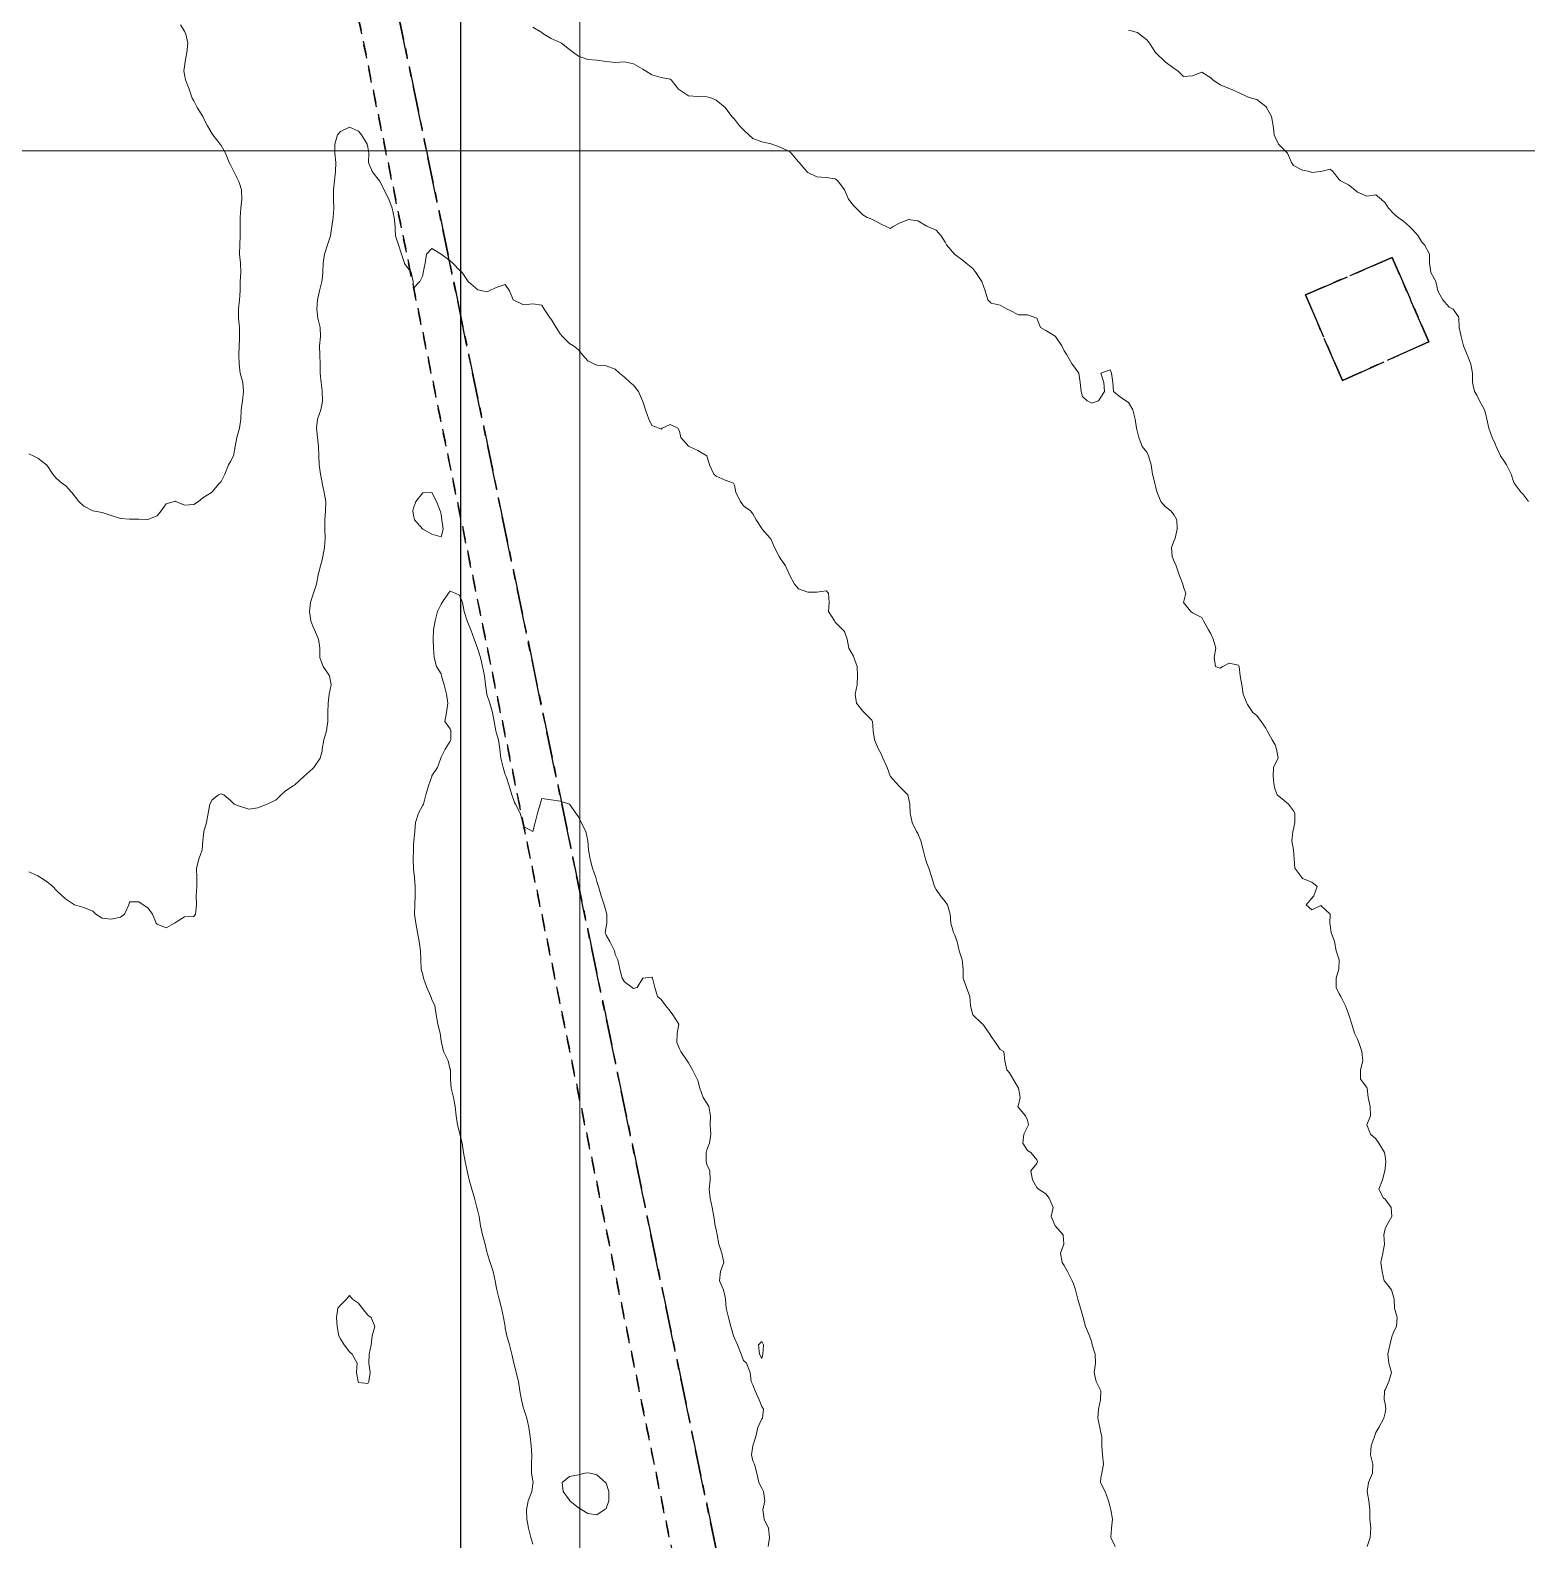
# Model space of a CAD drawing. Header units: centimetres. Extents: x 0 to 642158, y -847 to 649707.
# Drawn here: x 617236.8 to 617318.5, y 620911.6 to 620994 of the extents above; entities that cross this region are included whole.
import ezdxf

# ---------------------------------------------------------------- set-up
doc = ezdxf.new("R2010")
doc.units = ezdxf.units.CM
doc.header["$MEASUREMENT"] = 0
doc.linetypes.add('CENTERX2', pattern=[4, 2.5, -0.5, 0.5, -0.5])
doc.linetypes.add('JIS_02_0.7', pattern=[1.35, 0.75, -0.6])
for name, color, linetype, lineweight in [('MEV_grille', 254, 'Continuous', 9), ('WAL_parcellaire agricole', 7, 'JIS_02_0.7', 25), ('WAL_topographie 0.5', 253, 'Continuous', 20)]:
    doc.layers.add(name, color=color, linetype=linetype, lineweight=lineweight)
doc.layers.add('SPW_parcellaire cadastral', color=7, linetype='CENTERX2', lineweight=25, true_color=0xff0542)
picture_1 = doc.add_image_def('image2.png', size_in_pixel=(6614, 11023))

# ---------------------------------------------------------------- blocks, each defined once
blk = doc.blocks.new('*U114')
at = {"layer": 'MEV_grille', "transparency": 33554687}
blk.add_lwpolyline([(-1338.461, 0), (1338.461, 0)], dxfattribs=at)
blk = doc.blocks.new('*U115')
at = {"layer": 'MEV_grille', "color": 0, "linetype": 'ByBlock', "lineweight": -2, "transparency": 16777216}
blk.add_blockref('*U114', (0, -1400), dxfattribs=at)
blk = doc.blocks.new('*U112')
at = {"layer": 'MEV_grille', "transparency": 33554687}
blk.add_lwpolyline([(0, 1825.476), (0, -1825.476)], dxfattribs=at)
blk = doc.blocks.new('*U113')
at = {"layer": 'MEV_grille', "color": 0, "linetype": 'ByBlock', "lineweight": -2, "transparency": 16777216}
blk.add_blockref('*U112', (1900, 0), dxfattribs=at)

msp = doc.modelspace()

# ---------------------------------------------------------------- linework, layer by layer
at = {"layer": 'SPW_parcellaire cadastral'}
for points in [[(617250.309, 621080.85), (617282.32, 621061.105), (617305.474, 621063.923), (617325.161, 621073.014), (617363.64, 620922.52), (617280.432, 620881.446), (617280.13, 620882.72), (617241.275, 621070.317), (617237.43, 621089.618), (617250.309, 621080.85)], [(617241.275, 621070.317), (617280.13, 620882.72), (617280.432, 620881.446), (617281.442, 620877.166), (617193.589, 620834.551), (617195.609, 620842.354), (617187.498, 620892.108), (617169.495, 620968.06), (617157.998, 621018.267), (617167.025, 621022.532), (617176.672, 621027.88), (617180.083, 621036.101), (617179.433, 621040.006), (617177.873, 621042.565), (617175.726, 621044.879), (617170.605, 621047.194), (617169.567, 621047.434), (617241.275, 621070.317)], [(617306.408, 620979.527), (617308.419, 620974.849), (617313.139, 620976.966), (617311.131, 620981.557), (617306.408, 620979.527)], [(617313.139, 620976.966), (617308.419, 620974.849), (617306.408, 620979.527), (617311.131, 620981.557), (617313.139, 620976.966)]]:
    msp.add_lwpolyline(points, dxfattribs=at)
at = {"layer": 'WAL_parcellaire agricole'}
for points in [[(617162.989, 621080), (617224.114, 621083.582), (617235.553, 621081.796), (617243.404, 621078.126), (617246.13, 621076.604), (617241.847, 621073.918), (617239.848, 621067.418), (617278.187, 620880.011), (617223.873, 620853.918), (617197.875, 620841.915), (617191.536, 620886.581), (617200.368, 620901.915), (617203.699, 620913.915), (617198.198, 620922.414), (617191.865, 620924.08), (617188.697, 620939.413), (617176.811, 620939.879), (617163.873, 621009.697), (617170.861, 621017.803), (617179.796, 621028.171), (617179.795, 621038.537), (617166.85, 621056.909), (617162.989, 621080)], [(617278.187, 620880.011), (617239.848, 621067.418), (617240.759, 621070.383), (617246.763, 621069.321), (617265.9, 621058.638), (617274.759, 621054.491), (617281.985, 621050.595), (617284.099, 621049.92), (617292.105, 621048.92), (617293.6, 621048.921), (617301.599, 621049.922), (617303.352, 621050.418), (617314.539, 621055.508), (617351.545, 621073.898), (617356.679, 621076.098), (617392.688, 620992.603), (617415.36, 620945.773), (617305.655, 620892.875), (617278.187, 620880.011)]]:
    msp.add_lwpolyline(points, dxfattribs=at)
at = {"layer": 'WAL_topographie 0.5'}
for points in [[(617236.75, 620970.853), (617236.984, 620970.75), (617237.25, 620970.612), (617237.727, 620970.25), (617237.75, 620970.219), (617238.062, 620969.75), (617238.25, 620969.525), (617238.555, 620969.25), (617238.75, 620969.12), (617239.107, 620968.75), (617239.25, 620968.56), (617239.474, 620968.25), (617239.75, 620968), (617240.25, 620967.75), (617240.25, 620967.75), (617240.75, 620967.644), (617241.25, 620967.485), (617241.75, 620967.317), (617242.25, 620967.282), (617242.75, 620967.288), (617243.25, 620967.275), (617243.75, 620967.474), (617243.966, 620967.75), (617244.25, 620968.125), (617244.687, 620968.25), (617244.75, 620968.261), (617244.783, 620968.25), (617245.25, 620968.05), (617245.75, 620968.089), (617246.015, 620968.25), (617246.25, 620968.45), (617246.712, 620968.75), (617246.75, 620968.776), (617247.159, 620969.25), (617247.25, 620969.35), (617247.445, 620969.75), (617247.65, 620970.25), (617247.75, 620970.425), (617247.917, 620970.75), (617248.017, 620971.25), (617248.099, 620971.75), (617248.25, 620972.25), (617248.25, 620972.25), (617248.317, 620972.75), (617248.344, 620973.25), (617248.42, 620973.75), (617248.475, 620974.25), (617248.436, 620974.75), (617248.293, 620975.25), (617248.25, 620975.583), (617248.228, 620975.75), (617248.212, 620976.25), (617248.225, 620976.75), (617248.25, 620977.125), (617248.257, 620977.25), (617248.25, 620977.5), (617248.242, 620977.75), (617248.191, 620978.25), (617248.188, 620978.75), (617248.25, 620979.25), (617248.25, 620979.25), (617248.283, 620979.75), (617248.282, 620980.25), (617248.322, 620980.75), (617248.31, 620981.25), (617248.255, 620981.75), (617248.27, 620982.25), (617248.292, 620982.75), (617248.28, 620983.25), (617248.281, 620983.75), (617248.316, 620984.25), (617248.373, 620984.75), (617248.36, 620985.25), (617248.25, 620985.59), (617248.199, 620985.75), (617247.944, 620986.25), (617247.75, 620986.61), (617247.685, 620986.75), (617247.476, 620987.25), (617247.25, 620987.661), (617247.19, 620987.75), (617246.79, 620988.25), (617246.75, 620988.309), (617246.494, 620988.75), (617246.25, 620989.228), (617246.239, 620989.25), (617245.93, 620989.75), (617245.75, 620990.102), (617245.672, 620990.25), (617245.506, 620990.75), (617245.297, 620991.25), (617245.25, 620991.536), (617245.22, 620991.75), (617245.25, 620991.981), (617245.284, 620992.25), (617245.382, 620992.75), (617245.422, 620993.25), (617245.326, 620993.75), (617245.25, 620993.905), (617245.037, 620994.25)], [(617264.25, 620994.128), (617264.75, 620993.836), (617264.854, 620993.75), (617265.25, 620993.5), (617265.75, 620993.287), (617265.808, 620993.25), (617266.25, 620992.901), (617266.467, 620992.75), (617266.75, 620992.547), (617267.25, 620992.367), (617267.75, 620992.317), (617268.25, 620992.25), (617268.25, 620992.25), (617268.75, 620992.191), (617269.25, 620992.233), (617269.75, 620992.117), (617270.25, 620991.836), (617270.4, 620991.75), (617270.75, 620991.524), (617271.25, 620991.382), (617271.75, 620991.283), (617271.796, 620991.25), (617272.206, 620990.75), (617272.25, 620990.706), (617272.75, 620990.371), (617273.25, 620990.336), (617273.75, 620990.331), (617274.023, 620990.25), (617274.25, 620990.15), (617274.75, 620989.75), (617274.75, 620989.75), (617275.107, 620989.25), (617275.25, 620989.102), (617275.529, 620988.75), (617275.75, 620988.523), (617276.04, 620988.25), (617276.25, 620988.053), (617276.75, 620987.871), (617277.25, 620987.768), (617277.3, 620987.75), (617277.75, 620987.577), (617278.25, 620987.338), (617278.344, 620987.25), (617278.75, 620986.786), (617278.779, 620986.75), (617279.207, 620986.25), (617279.25, 620986.194), (617279.75, 620985.953), (617280.25, 620985.921), (617280.75, 620985.85), (617280.898, 620985.75), (617281.25, 620985.25), (617281.25, 620985.25), (617281.484, 620984.75), (617281.75, 620984.396), (617281.89, 620984.25), (617282.25, 620983.89), (617282.5, 620983.75), (617282.75, 620983.644), (617283.25, 620983.37), (617283.523, 620983.25), (617283.75, 620983.141), (617283.917, 620983.25), (617284.25, 620983.442), (617284.75, 620983.63), (617285.25, 620983.555), (617285.75, 620983.272), (617285.788, 620983.25), (617286.25, 620983.05), (617286.523, 620982.75), (617286.75, 620982.393), (617286.829, 620982.25), (617287.25, 620981.75), (617287.25, 620981.75), (617287.75, 620981.38), (617287.89, 620981.25), (617288.25, 620980.96), (617288.417, 620980.75), (617288.75, 620980.25), (617288.75, 620980.25), (617288.928, 620979.75), (617289.083, 620979.25), (617289.25, 620979.076), (617289.75, 620978.958), (617290.135, 620978.75), (617290.25, 620978.687), (617290.75, 620978.437), (617291.25, 620978.442), (617291.75, 620978.25), (617291.75, 620978.25), (617291.95, 620977.75), (617292.25, 620977.57), (617292.75, 620977.269), (617292.772, 620977.25), (617293.112, 620976.75), (617293.25, 620976.464), (617293.387, 620976.25), (617293.685, 620975.75), (617293.75, 620975.65), (617294.05, 620975.25), (617294.109, 620974.75), (617294.167, 620974.25), (617294.25, 620973.977), (617294.5, 620973.75), (617294.75, 620973.611), (617295.107, 620973.75), (617295.25, 620973.95), (617295.438, 620974.25), (617295.4, 620974.75), (617295.25, 620975.25), (617295.25, 620975.25), (617295.25, 620975.25), (617295.75, 620975.432), (617295.824, 620975.25), (617295.89, 620974.75), (617295.942, 620974.25), (617296.25, 620974), (617296.613, 620973.75), (617296.75, 620973.656), (617296.991, 620973.25), (617297.114, 620972.75), (617297.182, 620972.25), (617297.25, 620972.036), (617297.311, 620971.75), (617297.49, 620971.25), (617297.75, 620970.94), (617297.85, 620970.75), (617297.99, 620970.25), (617298.069, 620969.75), (617298.193, 620969.25), (617298.25, 620969), (617298.315, 620968.75), (617298.515, 620968.25), (617298.75, 620967.983), (617299.054, 620967.75), (617299.25, 620967.513), (617299.393, 620967.25), (617299.4, 620966.75), (617299.304, 620966.25), (617299.25, 620966.125), (617299.095, 620965.75), (617299.139, 620965.25), (617299.25, 620964.983), (617299.359, 620964.75), (617299.519, 620964.25), (617299.713, 620963.75), (617299.75, 620963.583), (617299.875, 620963.25), (617299.75, 620962.75), (617300.159, 620962.25), (617300.25, 620962.183), (617300.75, 620961.932), (617300.845, 620961.75), (617301.114, 620961.25), (617301.25, 620961.036), (617301.379, 620960.75), (617301.519, 620960.25), (617301.429, 620959.75), (617301.5, 620959.25), (617301.75, 620959.167), (617301.9, 620959.25), (617302.25, 620959.434), (617302.75, 620959.333), (617302.792, 620959.25), (617302.853, 620958.75), (617302.94, 620958.25), (617303.015, 620957.75), (617303.204, 620957.25), (617303.25, 620957.187), (617303.541, 620956.75), (617303.75, 620956.583), (617303.988, 620956.25), (617304.25, 620955.883), (617304.319, 620955.75), (617304.583, 620955.25), (617304.75, 620954.972), (617304.824, 620954.75), (617304.917, 620954.25), (617304.75, 620953.938), (617304.656, 620953.75), (617304.646, 620953.25), (617304.704, 620952.75), (617304.75, 620952.55), (617304.857, 620952.25), (617305.25, 620951.945), (617305.483, 620951.75), (617305.75, 620951.386), (617305.829, 620951.25), (617305.833, 620950.75), (617305.75, 620950.375), (617305.722, 620950.25), (617305.67, 620949.75), (617305.75, 620949.25), (617305.75, 620949.25), (617305.796, 620948.75), (617305.821, 620948.25), (617306.202, 620947.75), (617306.25, 620947.691), (617306.75, 620947.481), (617307.05, 620947.25), (617306.861, 620946.75), (617306.75, 620946.607), (617306.438, 620946.25), (617306.75, 620945.972), (617307.25, 620946.212), (617307.75, 620945.75), (617307.75, 620945.75), (617307.75, 620945.749), (617307.731, 620945.25), (617307.75, 620945.15), (617307.813, 620944.75), (617307.988, 620944.25), (617308.083, 620943.75), (617308.25, 620943.25), (617308.25, 620943.25), (617308.25, 620943.249), (617308.226, 620942.75), (617308.09, 620942.25), (617308.075, 620941.75), (617308.25, 620941.4), (617308.344, 620941.25), (617308.583, 620940.75), (617308.75, 620940.312), (617308.771, 620940.25), (617308.942, 620939.75), (617309.089, 620939.25), (617309.25, 620938.929), (617309.314, 620938.75), (617309.476, 620938.25), (617309.528, 620937.75), (617309.411, 620937.25), (617309.417, 620936.75), (617309.75, 620936.288), (617309.769, 620936.25), (617309.825, 620935.75), (617309.929, 620935.25), (617309.959, 620934.75), (617309.75, 620934.25), (617309.958, 620933.75), (617310.25, 620933.481), (617310.408, 620933.25), (617310.71, 620932.75), (617310.75, 620932.55), (617310.788, 620932.25), (617310.75, 620931.875), (617310.735, 620931.75), (617310.609, 620931.25), (617310.409, 620930.75), (617310.659, 620930.25), (617310.75, 620930.202), (617311.078, 620929.75), (617311.119, 620929.25), (617310.821, 620928.75), (617310.75, 620928.583), (617310.676, 620928.25), (617310.726, 620927.75), (617310.625, 620927.25), (617310.51, 620926.75), (617310.583, 620926.25), (617310.702, 620925.75), (617310.75, 620925.679), (617311.103, 620925.25), (617311.25, 620924.75), (617311.25, 620924.75), (617311.266, 620924.25), (617311.417, 620923.75), (617311.365, 620923.25), (617311.25, 620923.019), (617311.144, 620922.75), (617311.011, 620922.25), (617310.902, 620921.75), (617310.962, 620921.25), (617311.1, 620920.75), (617310.964, 620920.25), (617310.75, 620919.788), (617310.725, 620919.75), (617310.7, 620919.25), (617310.75, 620919.05), (617310.783, 620918.75), (617310.75, 620918.536), (617310.679, 620918.25), (617310.411, 620917.75), (617310.25, 620917.472), (617310.17, 620917.25), (617310, 620916.75), (617309.953, 620916.25), (617310.078, 620915.75), (617310.07, 620915.25), (617309.843, 620914.75), (617309.779, 620914.25), (617309.858, 620913.75), (617309.911, 620913.25), (617309.923, 620912.75), (617309.97, 620912.25), (617309.932, 620911.75), (617309.773, 620911.25)], [(617296.75, 620993.96), (617297.25, 620993.828), (617297.354, 620993.75), (617297.75, 620993.433), (617297.895, 620993.25), (617298.221, 620992.75), (617298.25, 620992.719), (617298.734, 620992.25), (617298.75, 620992.236), (617299.25, 620991.861), (617299.438, 620991.75), (617299.75, 620991.437), (617300.25, 620991.469), (617300.75, 620991.662), (617301.25, 620991.368), (617301.345, 620991.25), (617301.75, 620990.984), (617302.25, 620990.78), (617302.327, 620990.75), (617302.75, 620990.56), (617303.25, 620990.325), (617303.464, 620990.25), (617303.75, 620990.183), (617304.25, 620989.795), (617304.286, 620989.75), (617304.554, 620989.25), (617304.636, 620988.75), (617304.702, 620988.25), (617304.75, 620988.125), (617304.937, 620987.75), (617305.25, 620987.437), (617305.43, 620987.25), (617305.65, 620986.75), (617305.75, 620986.584), (617306.25, 620986.333), (617306.625, 620986.25), (617306.75, 620986.204), (617307.249, 620986.25), (617307.25, 620986.25), (617307.75, 620986.386), (617307.9, 620986.25), (617308.25, 620985.813), (617308.312, 620985.75), (617308.75, 620985.531), (617309.096, 620985.25), (617309.25, 620985.125), (617309.75, 620984.906), (617310.25, 620984.972), (617310.536, 620984.75), (617310.75, 620984.536), (617310.941, 620984.25), (617311.25, 620983.925), (617311.456, 620983.75), (617311.75, 620983.541), (617312.083, 620983.25), (617312.25, 620983.091), (617312.55, 620982.75), (617312.75, 620982.393), (617312.904, 620982.25), (617313.182, 620981.75), (617313.174, 620981.25), (617313.25, 620980.75), (617313.25, 620980.75), (617313.512, 620980.25), (617313.63, 620979.75), (617313.75, 620979.5), (617313.893, 620979.25), (617314.25, 620978.855), (617314.472, 620978.75), (617314.75, 620978.333), (617314.775, 620978.25), (617314.794, 620977.75), (617314.9, 620977.25), (617315.023, 620976.75), (617315.234, 620976.25), (617315.25, 620976.224), (617315.437, 620975.75), (617315.52, 620975.25), (617315.528, 620974.75), (617315.621, 620974.25), (617315.75, 620974.05), (617315.908, 620973.75), (617316.167, 620973.25), (617316.25, 620973), (617316.301, 620972.75), (617316.408, 620972.25), (617316.589, 620971.75), (617316.75, 620971.404), (617316.806, 620971.25), (617317.045, 620970.75), (617317.25, 620970.454), (617317.367, 620970.25), (617317.628, 620969.75), (617317.75, 620969.35), (617317.791, 620969.25), (617318.181, 620968.75), (617318.25, 620968.679), (617318.583, 620968.25)], [(617236.75, 620948.06), (617237.25, 620947.833), (617237.397, 620947.75), (617237.75, 620947.5), (617238.066, 620947.25), (617238.25, 620947.055), (617238.573, 620946.75), (617238.75, 620946.583), (617239.25, 620946.25), (617239.25, 620946.25), (617239.75, 620946.107), (617240.25, 620945.904), (617240.404, 620945.75), (617240.75, 620945.525), (617241.25, 620945.464), (617241.75, 620945.573), (617241.981, 620945.75), (617242.205, 620946.25), (617242.25, 620946.417), (617242.75, 620946.417), (617243, 620946.25), (617243.25, 620946.096), (617243.5, 620945.75), (617243.702, 620945.25), (617243.75, 620945.194), (617244.25, 620945), (617244.7, 620945.25), (617244.75, 620945.279), (617245.25, 620945.6), (617245.75, 620945.617), (617245.855, 620945.75), (617245.9, 620946.25), (617245.882, 620946.75), (617245.927, 620947.25), (617245.921, 620947.75), (617245.904, 620948.25), (617246.021, 620948.75), (617246.218, 620949.25), (617246.25, 620949.75), (617246.25, 620949.75), (617246.294, 620950.25), (617246.45, 620950.75), (617246.546, 620951.25), (617246.632, 620951.75), (617246.75, 620951.972), (617247.107, 620952.25), (617247.25, 620952.3), (617247.393, 620952.25), (617247.75, 620951.938), (617247.964, 620951.75), (617248.25, 620951.625), (617248.75, 620951.477), (617249.25, 620951.55), (617249.75, 620951.75), (617249.75, 620951.75), (617250.25, 620951.977), (617250.523, 620952.25), (617250.75, 620952.477), (617251.179, 620952.75), (617251.25, 620952.783), (617251.75, 620953.25), (617251.75, 620953.25), (617252.25, 620953.685), (617252.304, 620953.75), (617252.653, 620954.25), (617252.75, 620954.625), (617252.767, 620954.75), (617252.851, 620955.25), (617252.989, 620955.75), (617253.076, 620956.25), (617253.073, 620956.75), (617253.079, 620957.25), (617253.14, 620957.75), (617253.25, 620958.25), (617253.158, 620958.75), (617252.806, 620959.25), (617252.75, 620959.393), (617252.625, 620959.75), (617252.625, 620960.25), (617252.554, 620960.75), (617252.335, 620961.25), (617252.25, 620961.453), (617252.14, 620961.75), (617252.06, 620962.25), (617252.126, 620962.75), (617252.25, 620963.139), (617252.291, 620963.25), (617252.445, 620963.75), (617252.549, 620964.25), (617252.664, 620964.75), (617252.75, 620965.068), (617252.792, 620965.25), (617252.893, 620965.75), (617252.927, 620966.25), (617252.904, 620966.75), (617252.908, 620967.25), (617252.949, 620967.75), (617252.952, 620968.25), (617252.876, 620968.75), (617252.759, 620969.25), (617252.75, 620969.288), (617252.664, 620969.75), (617252.594, 620970.25), (617252.576, 620970.75), (617252.559, 620971.25), (617252.498, 620971.75), (617252.443, 620972.25), (617252.506, 620972.75), (617252.682, 620973.25), (617252.75, 620973.607), (617252.78, 620973.75), (617252.755, 620974.25), (617252.75, 620974.3), (617252.697, 620974.75), (617252.648, 620975.25), (617252.649, 620975.75), (617252.636, 620976.25), (617252.612, 620976.75), (617252.659, 620977.25), (617252.655, 620977.75), (617252.526, 620978.25), (617252.459, 620978.75), (617252.511, 620979.25), (617252.619, 620979.75), (617252.742, 620980.25), (617252.75, 620980.35), (617252.788, 620980.75), (617252.81, 620981.25), (617252.893, 620981.75), (617253.045, 620982.25), (617253.207, 620982.75), (617253.25, 620983), (617253.294, 620983.25), (617253.356, 620983.75), (617253.388, 620984.25), (617253.373, 620984.75), (617253.383, 620985.25), (617253.435, 620985.75), (617253.489, 620986.25), (617253.498, 620986.75), (617253.457, 620987.25), (617253.451, 620987.75), (617253.59, 620988.25), (617253.75, 620988.428), (617254.25, 620988.677), (617254.75, 620988.456), (617254.903, 620988.25), (617255.209, 620987.75), (617255.25, 620987.588), (617255.302, 620987.25), (617255.291, 620986.75), (617255.489, 620986.25), (617255.75, 620985.933), (617255.882, 620985.75), (617256.149, 620985.25), (617256.25, 620985.024), (617256.389, 620984.75), (617256.569, 620984.25), (617256.695, 620983.75), (617256.745, 620983.25), (617256.75, 620983.083), (617256.767, 620982.75), (617256.918, 620982.25), (617257.086, 620981.75), (617257.246, 620981.25), (617257.25, 620981.238), (617257.606, 620980.75), (617257.725, 620980.25), (617257.75, 620979.886), (617258.083, 620980.25), (617258.25, 620980.583), (617258.27, 620980.75), (617258.384, 620981.25), (617258.446, 620981.75), (617258.75, 620982.054), (617259.25, 620981.75), (617259.25, 620981.75), (617259.75, 620981.386), (617259.891, 620981.25), (617260.25, 620980.867), (617260.39, 620980.75), (617260.732, 620980.25), (617260.75, 620980.226), (617261.25, 620979.8), (617261.5, 620979.75), (617261.75, 620979.694), (617261.875, 620979.75), (617262.25, 620979.926), (617262.75, 620980.083), (617262.972, 620979.75), (617263.179, 620979.25), (617263.25, 620979.212), (617263.75, 620978.988), (617264.25, 620979.025), (617264.75, 620978.956), (617264.867, 620978.75), (617265.192, 620978.25), (617265.25, 620978.194), (617265.523, 620977.75), (617265.75, 620977.405), (617265.875, 620977.25), (617266.25, 620976.864), (617266.472, 620976.75), (617266.75, 620976.523), (617266.964, 620976.25), (617267.25, 620975.93), (617267.625, 620975.75), (617267.75, 620975.696), (617268.25, 620975.646), (617268.75, 620975.472), (617268.985, 620975.25), (617269.25, 620975.025), (617269.556, 620974.75), (617269.75, 620974.604), (617270.016, 620974.25), (617270.237, 620973.75), (617270.25, 620973.704), (617270.393, 620973.25), (617270.589, 620972.75), (617270.75, 620972.393), (617271.15, 620972.25), (617271.25, 620972.194), (617271.3, 620972.25), (617271.75, 620972.454), (617272.159, 620972.25), (617272.25, 620972.083), (617272.327, 620971.75), (617272.75, 620971.272), (617272.788, 620971.25), (617273.25, 620971.028), (617273.75, 620970.75), (617273.75, 620970.75), (617273.9, 620970.25), (617274.125, 620969.75), (617274.25, 620969.642), (617274.75, 620969.422), (617275.204, 620969.25), (617275.25, 620969.15), (617275.324, 620968.75), (617275.578, 620968.25), (617275.75, 620968.023), (617276.125, 620967.75), (617276.25, 620967.583), (617276.432, 620967.25), (617276.75, 620966.783), (617276.769, 620966.75), (617277.204, 620966.25), (617277.25, 620966.187), (617277.444, 620965.75), (617277.687, 620965.25), (617277.75, 620965.163), (617278.038, 620964.75), (617278.25, 620964.25), (617278.25, 620964.25), (617278.531, 620963.75), (617278.75, 620963.491), (617279.25, 620963.298), (617279.75, 620963.306), (617280.25, 620963.375), (617280.375, 620963.25), (617280.417, 620962.75), (617280.386, 620962.25), (617280.714, 620961.75), (617280.75, 620961.667), (617281.167, 620961.25), (617281.25, 620961.167), (617281.397, 620960.75), (617281.5, 620960.25), (617281.75, 620959.821), (617281.774, 620959.75), (617281.956, 620959.25), (617281.964, 620958.75), (617281.94, 620958.25), (617281.833, 620957.75), (617281.917, 620957.25), (617282.25, 620956.813), (617282.333, 620956.75), (617282.75, 620956.333), (617282.781, 620956.25), (617282.827, 620955.75), (617282.9, 620955.25), (617283.107, 620954.75), (617283.25, 620954.483), (617283.353, 620954.25), (617283.578, 620953.75), (617283.75, 620953.292), (617283.77, 620953.25), (617284.213, 620952.75), (617284.25, 620952.71), (617284.71, 620952.25), (617284.75, 620952.083), (617284.819, 620951.75), (617284.833, 620951.25), (617284.957, 620950.75), (617285.194, 620950.25), (617285.25, 620950.145), (617285.424, 620949.75), (617285.548, 620949.25), (617285.673, 620948.75), (617285.75, 620948.519), (617285.853, 620948.25), (617286.028, 620947.75), (617286.171, 620947.25), (617286.25, 620947.092), (617286.491, 620946.75), (617286.75, 620946.432), (617286.883, 620946.25), (617287.02, 620945.75), (617287.064, 620945.25), (617287.209, 620944.75), (617287.25, 620944.639), (617287.409, 620944.25), (617287.518, 620943.75), (617287.679, 620943.25), (617287.735, 620942.75), (617287.734, 620942.25), (617287.75, 620942.204), (617287.922, 620941.75), (617288.089, 620941.25), (617288.139, 620940.75), (617288.25, 620940.25), (617288.25, 620940.25), (617288.75, 620939.786), (617288.8, 620939.75), (617289.145, 620939.25), (617289.25, 620939.068), (617289.5, 620938.75), (617289.75, 620938.361), (617289.95, 620938.25), (617290, 620937.75), (617290.111, 620937.25), (617290.25, 620937.084), (617290.458, 620936.75), (617290.75, 620936.25), (617290.75, 620936.25), (617290.841, 620935.75), (617290.75, 620935.35), (617290.722, 620935.25), (617290.75, 620935.188), (617291.139, 620934.75), (617291.25, 620934.5), (617291.296, 620934.25), (617291.25, 620934.15), (617291.04, 620933.75), (617290.984, 620933.25), (617291.25, 620932.85), (617291.417, 620932.75), (617291.75, 620932.35), (617291.792, 620932.25), (617291.75, 620932.15), (617291.417, 620931.75), (617291.513, 620931.25), (617291.75, 620930.841), (617291.833, 620930.75), (617292.25, 620930.487), (617292.43, 620930.25), (617292.646, 620929.75), (617292.539, 620929.25), (617292.75, 620928.75), (617292.75, 620928.75), (617293.191, 620928.25), (617293.217, 620927.75), (617293.04, 620927.25), (617293.125, 620926.75), (617293.25, 620926.573), (617293.422, 620926.25), (617293.676, 620925.75), (617293.75, 620925.571), (617293.865, 620925.25), (617293.979, 620924.75), (617294.129, 620924.25), (617294.25, 620923.861), (617294.281, 620923.75), (617294.402, 620923.25), (617294.625, 620922.75), (617294.75, 620922.375), (617294.775, 620922.25), (617294.925, 620921.75), (617294.958, 620921.25), (617294.882, 620920.75), (617294.981, 620920.25), (617295.25, 620919.75), (617295.25, 620919.75), (617295.25, 620919.749), (617295.228, 620919.25), (617295.107, 620918.75), (617295.078, 620918.25), (617295.19, 620917.75), (617295.25, 620917.45), (617295.288, 620917.25), (617295.3, 620916.75), (617295.338, 620916.25), (617295.393, 620915.75), (617295.296, 620915.25), (617295.25, 620915), (617295.23, 620914.75), (617295.25, 620914.704), (617295.477, 620914.25), (617295.661, 620913.75), (617295.75, 620913.393), (617295.783, 620913.25), (617295.883, 620912.75), (617295.826, 620912.25), (617295.785, 620911.75), (617296.023, 620911.25)], [(617259.357, 620966.75), (617259.25, 620966.321), (617258.75, 620966.466), (617258.25, 620966.744), (617258.243, 620966.75), (617257.795, 620967.25), (617257.75, 620967.5), (617257.706, 620967.75), (617257.75, 620967.885), (617257.872, 620968.25), (617258.25, 620968.718), (617258.75, 620968.736), (617259.005, 620968.25), (617259.203, 620967.75), (617259.25, 620967.567), (617259.295, 620967.25), (617259.357, 620966.75)], [(617264.25, 620911.375), (617264.152, 620911.75), (617264.016, 620912.25), (617263.92, 620912.75), (617263.904, 620913.25), (617264.003, 620913.75), (617264.194, 620914.25), (617264.25, 620914.65), (617264.272, 620914.75), (617264.25, 620914.833), (617264.18, 620915.25), (617264.172, 620915.75), (617264.192, 620916.25), (617264.154, 620916.75), (617264.104, 620917.25), (617264.032, 620917.75), (617263.918, 620918.25), (617263.76, 620918.75), (617263.75, 620918.782), (617263.632, 620919.25), (617263.552, 620919.75), (617263.464, 620920.25), (617263.342, 620920.75), (617263.25, 620921.129), (617263.221, 620921.25), (617263.1, 620921.75), (617262.978, 620922.25), (617262.841, 620922.75), (617262.75, 620923.163), (617262.734, 620923.25), (617262.659, 620923.75), (617262.548, 620924.25), (617262.422, 620924.75), (617262.292, 620925.25), (617262.25, 620925.437), (617262.189, 620925.75), (617262.097, 620926.25), (617261.929, 620926.75), (617261.769, 620927.25), (617261.75, 620927.327), (617261.657, 620927.75), (617261.505, 620928.25), (617261.404, 620928.75), (617261.317, 620929.25), (617261.25, 620929.536), (617261.197, 620929.75), (617261.075, 620930.25), (617260.921, 620930.75), (617260.782, 620931.25), (617260.75, 620931.396), (617260.678, 620931.75), (617260.564, 620932.25), (617260.471, 620932.75), (617260.393, 620933.25), (617260.273, 620933.75), (617260.25, 620933.839), (617260.145, 620934.25), (617260.065, 620934.75), (617260.013, 620935.25), (617259.922, 620935.75), (617259.802, 620936.25), (617259.755, 620936.75), (617259.755, 620937.25), (617259.75, 620937.278), (617259.634, 620937.75), (617259.378, 620938.25), (617259.262, 620938.75), (617259.25, 620938.827), (617259.196, 620939.25), (617259.07, 620939.75), (617258.98, 620940.25), (617258.898, 620940.75), (617258.75, 620941.093), (617258.686, 620941.25), (617258.466, 620941.75), (617258.295, 620942.25), (617258.25, 620942.43), (617258.168, 620942.75), (617258.144, 620943.25), (617258.122, 620943.75), (617258.051, 620944.25), (617257.963, 620944.75), (617257.867, 620945.25), (617257.804, 620945.75), (617257.809, 620946.25), (617257.836, 620946.75), (617257.829, 620947.25), (617257.793, 620947.75), (617257.75, 620948.188), (617257.744, 620948.25), (617257.728, 620948.75), (617257.734, 620949.25), (617257.75, 620949.5), (617257.768, 620949.75), (617257.823, 620950.25), (617257.85, 620950.75), (617258.008, 620951.25), (617258.25, 620951.691), (617258.281, 620951.75), (617258.417, 620952.25), (617258.56, 620952.75), (617258.737, 620953.25), (617258.75, 620953.279), (617259.058, 620953.75), (617259.225, 620954.25), (617259.25, 620954.303), (617259.474, 620954.75), (617259.75, 620955.187), (617259.779, 620955.25), (617259.777, 620955.75), (617259.75, 620955.844), (617259.454, 620956.25), (617259.537, 620956.75), (617259.621, 620957.25), (617259.546, 620957.75), (617259.408, 620958.25), (617259.274, 620958.75), (617259.25, 620958.846), (617259, 620959.25), (617258.873, 620959.75), (617258.833, 620960.25), (617258.808, 620960.75), (617258.838, 620961.25), (617258.918, 620961.75), (617259.057, 620962.25), (617259.25, 620962.656), (617259.308, 620962.75), (617259.654, 620963.25), (617259.75, 620963.368), (617260.015, 620963.25), (617260.25, 620963.14), (617260.411, 620962.75), (617260.513, 620962.25), (617260.666, 620961.75), (617260.75, 620961.557), (617260.874, 620961.25), (617261.059, 620960.75), (617261.232, 620960.25), (617261.25, 620960.192), (617261.389, 620959.75), (617261.507, 620959.25), (617261.615, 620958.75), (617261.679, 620958.25), (617261.743, 620957.75), (617261.75, 620957.733), (617261.914, 620957.25), (617262.059, 620956.75), (617262.139, 620956.25), (617262.231, 620955.75), (617262.25, 620955.669), (617262.372, 620955.25), (617262.453, 620954.75), (617262.512, 620954.25), (617262.632, 620953.75), (617262.75, 620953.352), (617262.798, 620953.25), (617262.966, 620952.75), (617263.108, 620952.25), (617263.25, 620951.83), (617263.301, 620951.75), (617263.565, 620951.25), (617263.699, 620950.75), (617263.75, 620950.519), (617264.25, 620950.25), (617264.371, 620950.75), (617264.504, 620951.25), (617264.661, 620951.75), (617264.75, 620952.058), (617265.25, 620951.97), (617265.75, 620951.908), (617266.25, 620951.75), (617266.25, 620951.75), (617266.602, 620951.25), (617266.75, 620951.05), (617266.896, 620950.75), (617267.153, 620950.25), (617267.25, 620949.75), (617267.25, 620949.75), (617267.286, 620949.25), (617267.375, 620948.75), (617267.513, 620948.25), (617267.694, 620947.75), (617267.75, 620947.528), (617267.839, 620947.25), (617267.983, 620946.75), (617268.137, 620946.25), (617268.25, 620945.861), (617268.288, 620945.75), (617268.292, 620945.25), (617268.25, 620945.05), (617268.19, 620944.75), (617268.25, 620944.6), (617268.456, 620944.25), (617268.702, 620943.75), (617268.75, 620943.536), (617268.883, 620943.25), (617269, 620942.75), (617269.133, 620942.25), (617269.25, 620942.044), (617269.667, 620941.75), (617269.75, 620941.687), (617269.95, 620941.75), (617270.25, 620942.25), (617270.25, 620942.25), (617270.75, 620942.306), (617270.786, 620942.25), (617270.904, 620941.75), (617271.062, 620941.25), (617271.25, 620941.083), (617271.5, 620940.75), (617271.75, 620940.45), (617271.883, 620940.25), (617272.217, 620939.75), (617272.136, 620939.25), (617272.1, 620938.75), (617272.25, 620938.404), (617272.333, 620938.25), (617272.667, 620937.75), (617272.75, 620937.631), (617272.961, 620937.25), (617273.224, 620936.75), (617273.25, 620936.667), (617273.369, 620936.25), (617273.539, 620935.75), (617273.75, 620935.442), (617273.854, 620935.25), (617273.954, 620934.75), (617273.936, 620934.25), (617273.972, 620933.75), (617273.893, 620933.25), (617273.75, 620932.887), (617273.717, 620932.75), (617273.714, 620932.25), (617273.75, 620932.083), (617273.908, 620931.75), (617273.932, 620931.25), (617273.882, 620930.75), (617273.924, 620930.25), (617274.032, 620929.75), (617274.129, 620929.25), (617274.198, 620928.75), (617274.25, 620928.536), (617274.306, 620928.25), (617274.406, 620927.75), (617274.558, 620927.25), (617274.673, 620926.75), (617274.5, 620926.25), (617274.432, 620925.75), (617274.65, 620925.25), (617274.75, 620924.85), (617274.765, 620924.75), (617274.804, 620924.25), (617274.937, 620923.75), (617275.06, 620923.25), (617275.209, 620922.75), (617275.25, 620922.613), (617275.424, 620922.25), (617275.618, 620921.75), (617275.75, 620921.393), (617275.917, 620921.25), (617276.117, 620920.75), (617276.167, 620920.25), (617276.25, 620920.068), (617276.375, 620919.75), (617276.593, 620919.25), (617276.75, 620918.883), (617276.841, 620918.75), (617276.779, 620918.25), (617276.75, 620918.214), (617276.526, 620917.75), (617276.417, 620917.25), (617276.25, 620916.75), (617276.25, 620916.75), (617276.187, 620916.25), (617276.25, 620915.917), (617276.341, 620915.75), (617276.472, 620915.25), (617276.583, 620914.75), (617276.75, 620914.432), (617276.83, 620914.25), (617276.91, 620913.75), (617276.804, 620913.25), (617276.871, 620912.75), (617277.115, 620912.25), (617277.167, 620911.75), (617277.09, 620911.25)], [(617255.25, 620920.15), (617255.3, 620920.25), (617255.383, 620920.75), (617255.306, 620921.25), (617255.327, 620921.75), (617255.434, 620922.25), (617255.487, 620922.75), (617255.625, 620923.25), (617255.432, 620923.75), (617255.25, 620923.861), (617254.946, 620924.25), (617254.75, 620924.515), (617254.417, 620924.75), (617254.25, 620924.95), (617254.083, 620924.75), (617253.75, 620924.417), (617253.607, 620924.25), (617253.533, 620923.75), (617253.576, 620923.25), (617253.671, 620922.75), (617253.75, 620922.583), (617253.95, 620922.25), (617254.25, 620921.875), (617254.4, 620921.75), (617254.673, 620921.25), (617254.632, 620920.75), (617254.725, 620920.25), (617254.75, 620920.205), (617255.25, 620920.15)], [(617276.803, 620921.75), (617276.75, 620921.5), (617276.625, 620921.75), (617276.558, 620922.25), (617276.75, 620922.442), (617276.839, 620922.25), (617276.803, 620921.75)], [(617267.75, 620912.982), (617268.145, 620913.25), (617268.25, 620913.327), (617268.391, 620913.75), (617268.394, 620914.25), (617268.25, 620914.703), (617268.22, 620914.75), (617267.75, 620915.155), (617267.383, 620915.25), (617267.25, 620915.273), (617267.083, 620915.25), (617266.75, 620915.157), (617266.25, 620915.066), (617265.85, 620914.75), (617265.906, 620914.25), (617266.25, 620913.772), (617266.276, 620913.75), (617266.75, 620913.359), (617266.929, 620913.25), (617267.25, 620913.054), (617267.75, 620912.982)]]:
    msp.add_lwpolyline(points, dxfattribs=at)

# ---------------------------------------------------------------- block references
at = {"layer": 'MEV_grille', "transparency": 33554687}
for name, p in [('*U113', (615366.814, 620593.644)), ('*U115', (616669.481, 622387.381))]:
    msp.add_blockref(name, p, dxfattribs=at)

# ---------------------------------------------------------------- pictures from other files: only their frames are drawn
image = msp.add_image(picture_1, insert=(616830.845, 620745.783), size_in_units=(429.466, 715.756), dxfattribs=dict(brightness=75))
image.dxf.flags = 7

doc.saveas('drawing.dxf')
